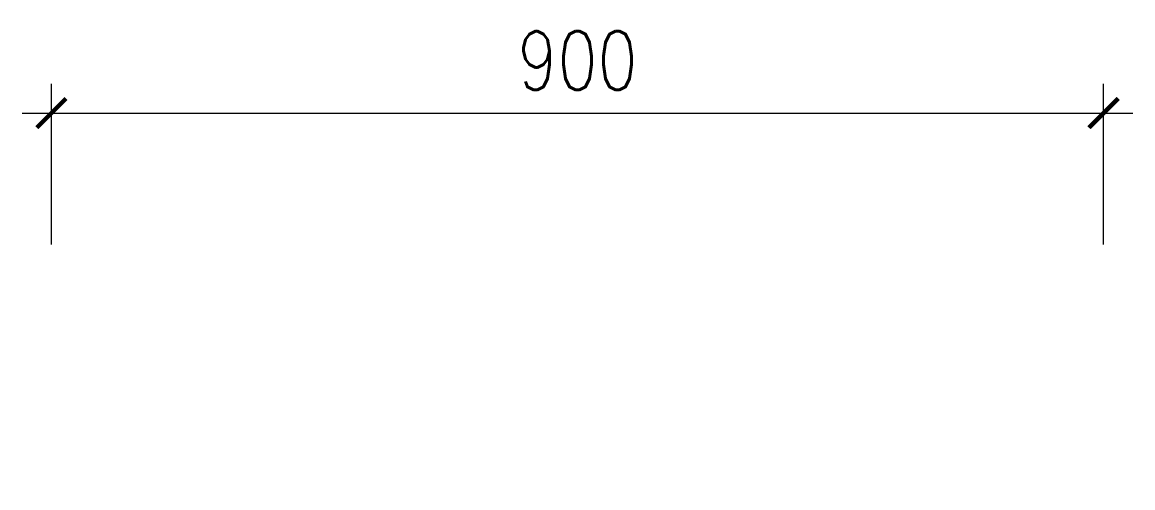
# Model space of a CAD drawing. Extents: x -1041800 to 1211622, y -13029 to 106851.
# Drawn here: x 99320 to 100270, y 47046 to 47445 of the extents above; entities that cross this region are included whole.
import ezdxf

# ---------------------------------------------------------------- set-up
doc = ezdxf.new("R2010")
doc.units = 0
doc.header["$MEASUREMENT"] = 0
doc.linetypes.add('CONTINOUS', pattern=[0])
doc.layers.get('0').update_dxf_attribs({"lineweight": 5})
doc.layers.add('AD-Dimension', color=14, linetype='Continuous')
doc.styles.add('DIM', font='romans.shx', dxfattribs={"width": 0.8})
doc.dimstyles.new('AD-25', dxfattribs={"dimscale": 25, "dimtxt": 2, "dimasz": 1, "dimexe": 1, "dimexo": 0, "dimgap": 0.8, "dimtad": 1, "dimdec": 0, "dimzin": 0, "dimdsep": 46, "dimtxsty": 'DIM', "dimblk": 'ARCHTICK', "dimcen": 0.09, "dimdle": 1, "dimclrd": 14, "dimclre": 14, "dimclrt": 7, "dimadec": 0, "dimazin": 0, "dimtfac": 1, "dimtdec": 0, "dimtix": 1, "dimtmove": 2, "dimatfit": 3, "dimldrblk": 'DOT', "dimfxl": 4.5, "dimfxlon": 1, "dimtolj": 1, "dimtzin": 0, "dimlwd": 13, "dimlwe": 13, "dimarcsym": 0})

# ---------------------------------------------------------------- blocks, each defined once
blk = doc.blocks.new('_ArchTick')
at = {"color": 0, "linetype": 'ByBlock', "const_width": 0.15}
blk.add_lwpolyline([(-0.5, -0.5), (0.5, 0.5)], dxfattribs=at)
blk = doc.blocks.new('*D261')
at = {"layer": 'AD-Dimension', "color": 14, "linetype": 'CONTINOUS', "lineweight": 13, "ltscale": 100, "transparency": 16777216}
for p, q in [((99345.31, 47254.57), (99345.31, 47392.07)), ((100245.31, 47254.57), (100245.31, 47392.07)), ((99320.31, 47367.07), (100270.31, 47367.07))]:
    blk.add_line(p, q, dxfattribs=at)
at = {"layer": 'Defpoints', "color": 0, "ltscale": 100, "transparency": 16777216}
for p in [(100245.31, 47367.07), (99345.31, 47046.05), (100245.31, 47046.05)]:
    blk.add_point(p, dxfattribs=at)
at = {"layer": 'AD-Dimension', "color": 14, "lineweight": 13, "ltscale": 100, "transparency": 16777216, "xscale": 25, "yscale": 25, "zscale": 25, "rotation": 180}
blk.add_blockref('_ArchTick', (99345.31, 47367.07), dxfattribs=at)
at = {"layer": 'AD-Dimension', "color": 14, "lineweight": 13, "ltscale": 100, "transparency": 16777216, "xscale": 25, "yscale": 25, "zscale": 25}
blk.add_blockref('_ArchTick', (100245.31, 47367.07), dxfattribs=at)
at = {"layer": 'AD-Dimension', "color": 7, "ltscale": 100, "transparency": 16777216, "insert": (99795.31, 47412.07), "char_height": 50, "attachment_point": 5, "style": 'DIM'}
blk.add_mtext('\\A1;900', dxfattribs=at)
blk = doc.blocks.new('_Dot')
at = {"color": 0, "linetype": 'ByBlock', "lineweight": -2}
blk.add_line((-0.5, 0), (-1, 0), dxfattribs=at)
at = {"color": 0, "linetype": 'ByBlock', "const_width": 0.5}
blk.add_lwpolyline([(-0.25, 0, 1), (0.25, 0, 1)], format="xyb", close=True, dxfattribs=at)

msp = doc.modelspace()

# ---------------------------------------------------------------- dimensions: what is measured, and where the dimension line sits
at = {"layer": 'AD-Dimension', "ltscale": 100}
dim = msp.add_linear_dim(base=(100245.31, 47367.07), p1=(99345.31, 47046.05), p2=(100245.31, 47046.05), dimstyle='AD-25', dxfattribs=at)
dim.commit()
dim.dimension.update_dxf_attribs({"geometry": '*D261', "text_midpoint": (99795.31, 47412.07)})

doc.saveas('drawing.dxf')
